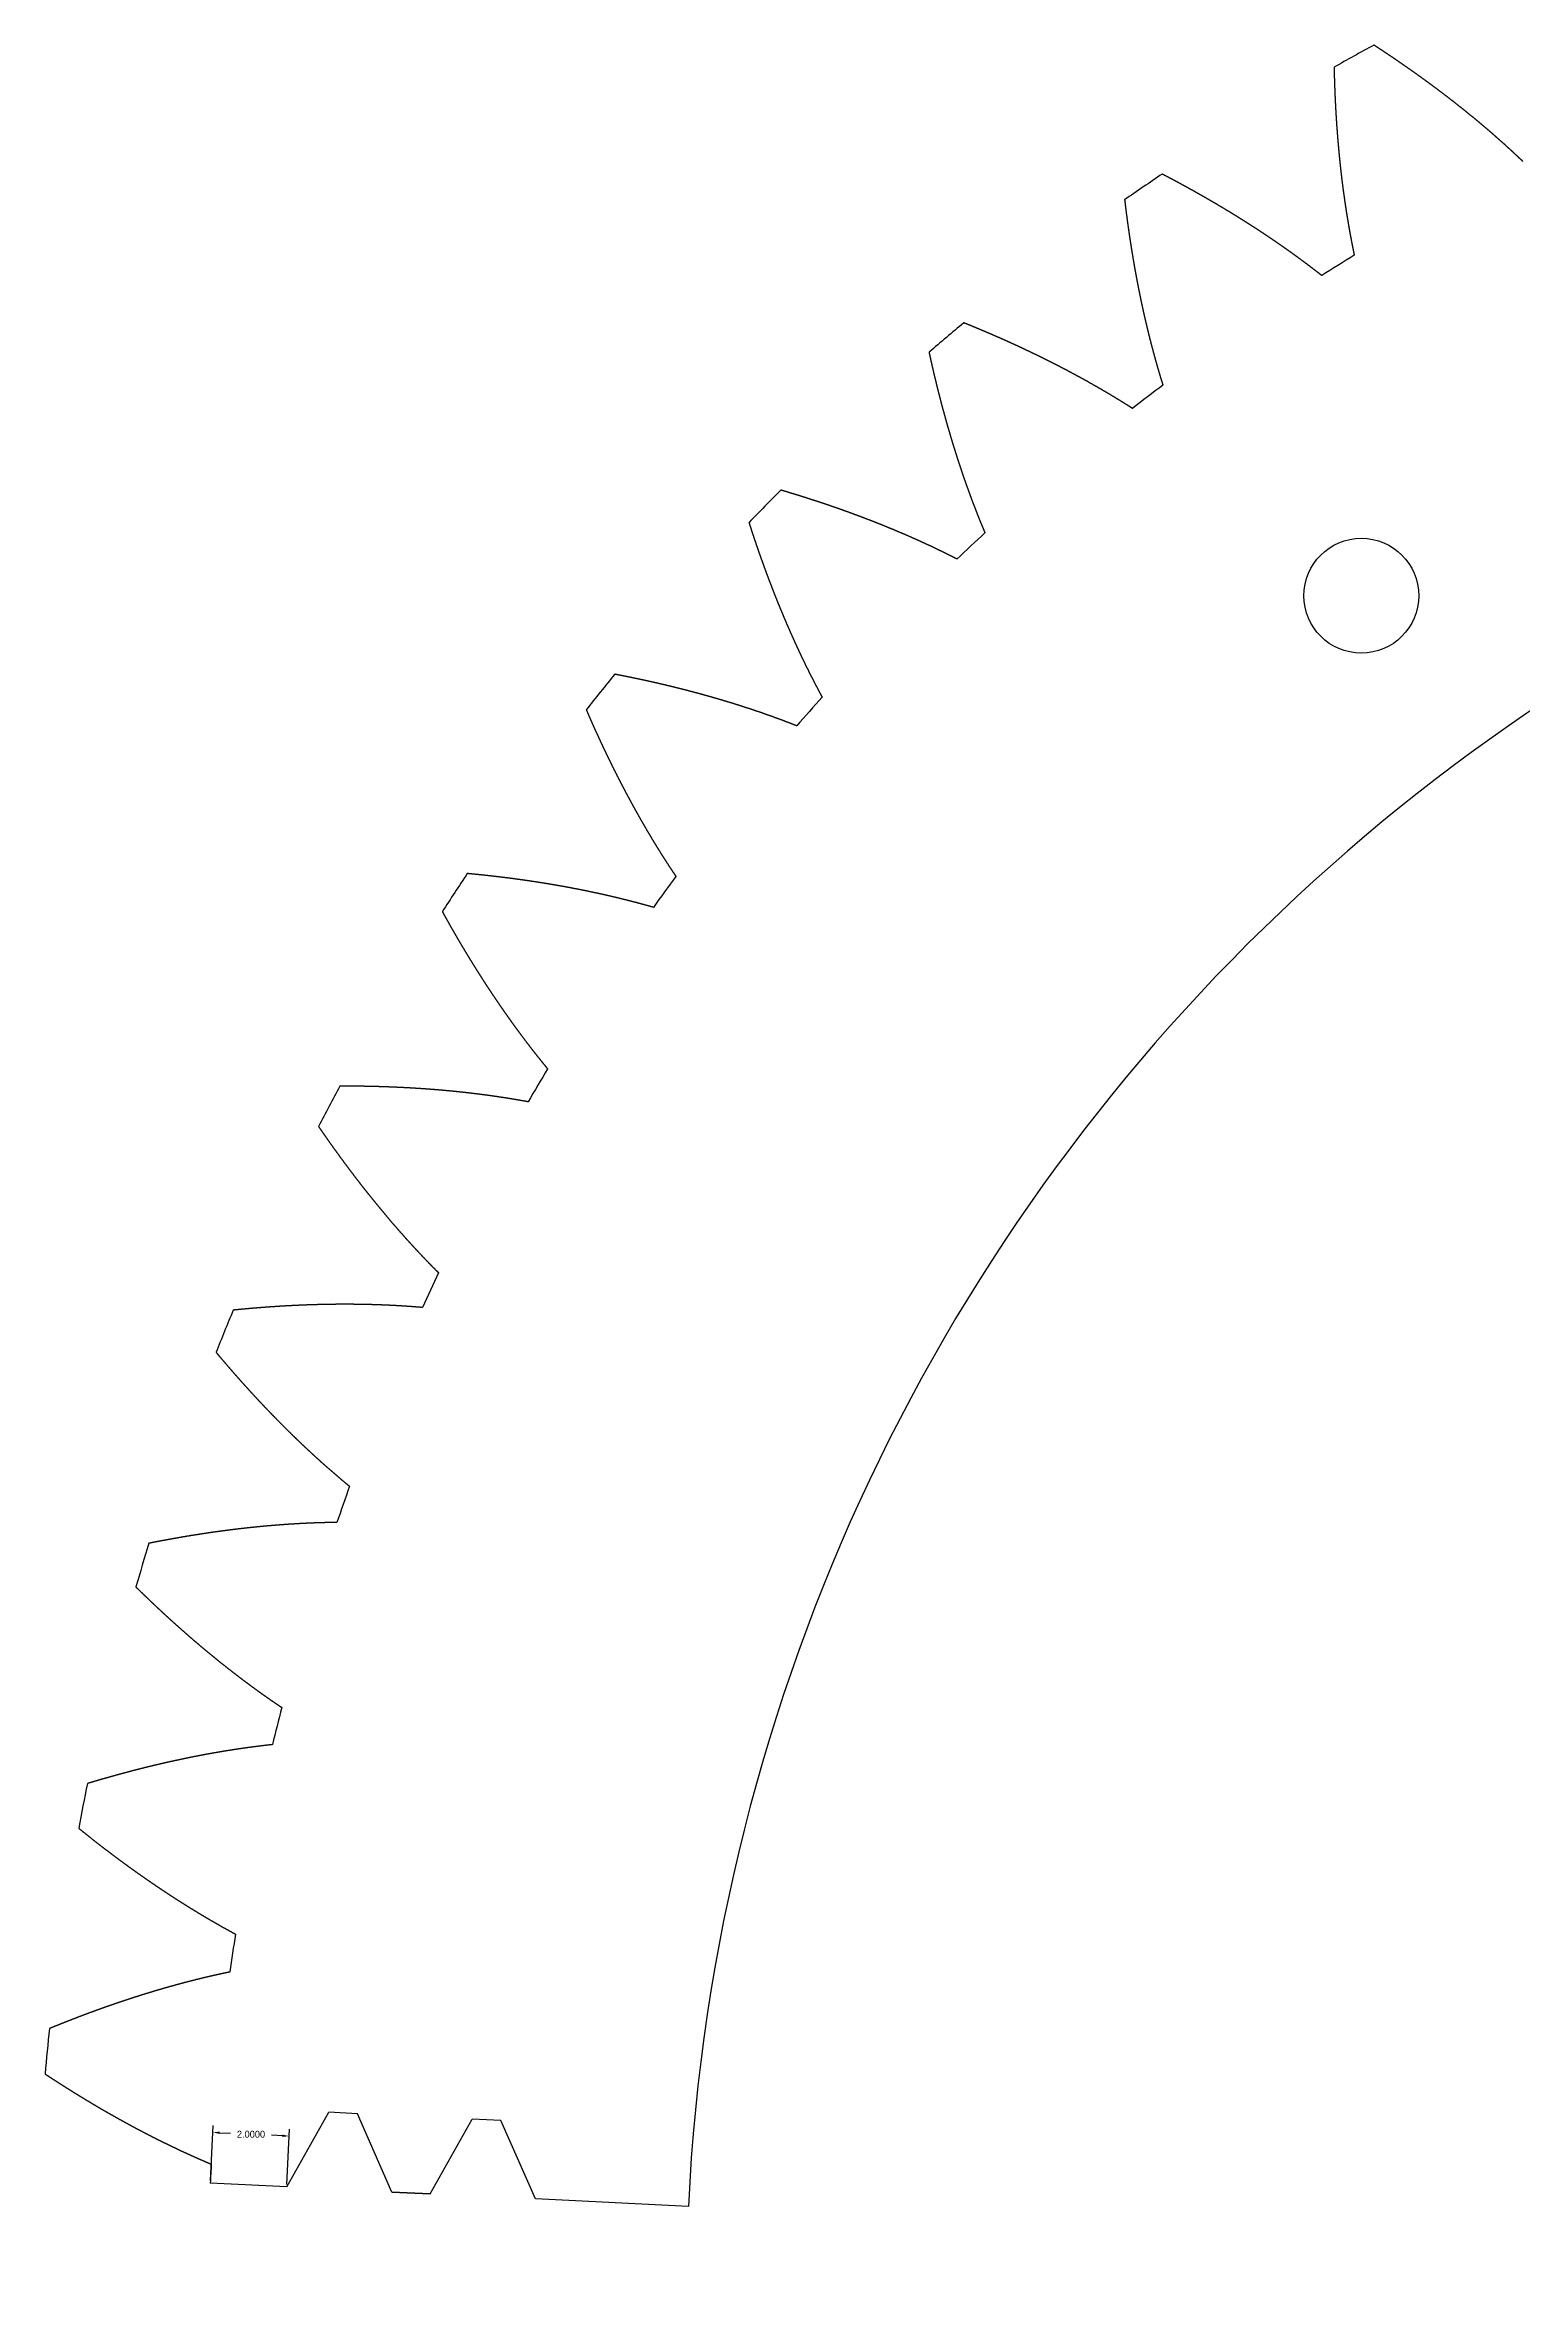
# Model space of a CAD drawing. Header units: millimetres. Extents: x -106 to 415, y -206 to 191.
# Drawn here: x -98.5 to -59.9, y -59.2 to -0.3 of the extents above; entities that cross this region are included whole.
import ezdxf

# ---------------------------------------------------------------- set-up
doc = ezdxf.new("R2010")
doc.units = ezdxf.units.MM
doc.header["$MEASUREMENT"] = 0

msp = doc.modelspace()

# ---------------------------------------------------------------- linework, layer by layer
at = {"linetype": 'Continuous'}
for p, q in [((-94.21606, -56.10515), (-94.14617, -54.66038)), ((-92.22141, -56.2642), (-91.12595, -54.31485)), ((-90.37683, -54.35108), (-91.12595, -54.31485)), ((-89.47462, -56.39706), (-90.37683, -54.35108)), ((-88.47579, -56.44537), (-87.38033, -54.49602)), ((-86.63121, -54.53226), (-87.38033, -54.49602)), ((-85.729, -56.57824), (-86.63121, -54.53226)), ((-93.97508, -54.84887), (-93.69175, -54.86257)), ((-92.33699, -54.9281), (-92.62032, -54.9144)), ((-92.21839, -56.20177), (-92.14851, -54.75701)), ((-92.22141, -56.2642), (-94.21908, -56.16757)), ((-89.47462, -56.39706), (-88.47579, -56.44537)), ((-88.47579, -56.44537), (-89.47462, -56.39706)), ((-88.47579, -56.44537), (-89.47462, -56.39706)), ((-81.73368, -56.77149), (-85.729, -56.57824))]:
    msp.add_line(p, q, dxfattribs=at)
msp.add_circle((-64.15983, -14.71998), 1.5)
for radius, start, end in [(67, 118.5684787, 119.5853676), (67, 124.1069403, 125.1238291), (62.5, 121.387747, 122.3045609), (67, 129.6454018, 130.6622907), (50, 0.0000017, 177.2307675), (62.5, 126.9262085, 127.8430224), (67, 135.1838634, 136.2007522), (62.5, 132.4646701, 133.3814839), (67, 140.7223249, 141.7392137), (62.5, 138.0031316, 138.9199455), (67, 146.2607864, 147.2776753), (62.5, 143.5415932, 144.458407), (67, 151.799248, 152.8161368), (62.5, 149.0800547, 149.9968686), (62.5, 154.6185162, 155.5353301), (67, 157.3377095, 158.3545984), (62.5, 160.1569778, 161.0737916), (67, 162.8761711, 163.8930599), (62.5, 165.6954393, 166.6122532), (67, 168.4146326, 169.4315214), (62.5, 171.2339009, 172.1507147), (67, 173.9530941, 174.969983), (62.5, 176.7723624, 177.2307693)]:
    msp.add_arc((-31.79206, -59.18716), radius, start, end)
for points in [[(-59.93889, -3.38388), (-59.95442, -3.36904), (-59.98553, -3.33939), (-60.03231, -3.295), (-60.09496, -3.23601), (-60.17371, -3.16258), (-60.2529, -3.08946), (-60.33253, -3.01665), (-60.4126, -2.94415), (-60.49311, -2.87197), (-60.57405, -2.80009), (-60.6554, -2.72851), (-60.73718, -2.65724), (-60.81936, -2.58627), (-60.90194, -2.51559), (-60.98493, -2.44522), (-61.06831, -2.37514), (-61.15209, -2.30536), (-61.23625, -2.23587), (-61.3208, -2.16667), (-61.40574, -2.09777), (-61.49105, -2.02915), (-61.57674, -1.96083), (-61.6628, -1.8928), (-61.74923, -1.82505), (-61.83602, -1.75759), (-61.92318, -1.69042), (-62.01069, -1.62353), (-62.09856, -1.55692), (-62.18678, -1.4906), (-62.27535, -1.42456), (-62.36427, -1.35881), (-62.45353, -1.29333), (-62.54313, -1.22814), (-62.63307, -1.16323), (-62.72335, -1.0986), (-62.81395, -1.03424), (-62.9049, -0.97016), (-62.99616, -0.90636), (-63.08776, -0.84284), (-63.17968, -0.7796), (-63.27192, -0.71663), (-63.36447, -0.65394), (-63.45735, -0.59152), (-63.55054, -0.52938), (-63.64404, -0.46751), (-63.71909, -0.41824), (-63.77551, -0.3814), (-63.81319, -0.3569), (-63.83205, -0.34466)], [(-64.87129, -0.92255), (-64.87084, -0.94502), (-64.86991, -0.98996), (-64.86839, -1.05733), (-64.86613, -1.14708), (-64.86291, -1.25915), (-64.8593, -1.3711), (-64.85528, -1.48292), (-64.85086, -1.59463), (-64.84604, -1.7062), (-64.84082, -1.81766), (-64.83519, -1.92898), (-64.82915, -2.04017), (-64.8227, -2.15123), (-64.81584, -2.26216), (-64.80857, -2.37295), (-64.80089, -2.4836), (-64.79278, -2.59412), (-64.78426, -2.70449), (-64.77532, -2.81471), (-64.76596, -2.9248), (-64.75617, -3.03473), (-64.74596, -3.14451), (-64.73531, -3.25415), (-64.72423, -3.36362), (-64.71273, -3.47295), (-64.70078, -3.58211), (-64.6884, -3.69111), (-64.67557, -3.79995), (-64.6623, -3.90863), (-64.64858, -4.01713), (-64.63442, -4.12547), (-64.6198, -4.23363), (-64.60472, -4.34162), (-64.58919, -4.44942), (-64.57319, -4.55705), (-64.55673, -4.66449), (-64.53981, -4.77175), (-64.52241, -4.87882), (-64.50454, -4.9857), (-64.48618, -5.09237), (-64.46734, -5.19885), (-64.44801, -5.30512), (-64.42817, -5.41118), (-64.40785, -5.51703), (-64.38702, -5.62268), (-64.36996, -5.70702), (-64.35694, -5.77018), (-64.34817, -5.81225), (-64.34375, -5.83327)], [(-65.19329, -6.36095), (-65.21018, -6.34768), (-65.244, -6.32117), (-65.29485, -6.28151), (-65.3629, -6.22883), (-65.44837, -6.16335), (-65.53424, -6.09821), (-65.62053, -6.03343), (-65.70723, -5.969), (-65.79432, -5.90492), (-65.88182, -5.84118), (-65.96971, -5.7778), (-66.05797, -5.71475), (-66.14662, -5.65204), (-66.23564, -5.58967), (-66.32503, -5.52763), (-66.41479, -5.46592), (-66.50491, -5.40455), (-66.59539, -5.34351), (-66.68622, -5.2828), (-66.77741, -5.22241), (-66.86895, -5.16235), (-66.96083, -5.10262), (-67.05306, -5.04321), (-67.14562, -4.98412), (-67.23852, -4.92535), (-67.33175, -4.8669), (-67.42531, -4.80877), (-67.5192, -4.75096), (-67.61341, -4.69346), (-67.70794, -4.63628), (-67.80278, -4.57942), (-67.89795, -4.52286), (-67.99342, -4.46662), (-68.08921, -4.41069), (-68.1853, -4.35507), (-68.2817, -4.29976), (-68.3784, -4.24476), (-68.4754, -4.19007), (-68.5727, -4.13568), (-68.67029, -4.08161), (-68.76818, -4.02783), (-68.86635, -3.97437), (-68.96482, -3.92121), (-69.06357, -3.86835), (-69.1626, -3.8158), (-69.24206, -3.77399), (-69.30178, -3.74278), (-69.34165, -3.72203), (-69.36159, -3.71167)], [(-70.34021, -4.38715), (-70.33759, -4.40948), (-70.33233, -4.45412), (-70.32432, -4.52102), (-70.31341, -4.61014), (-70.29939, -4.72137), (-70.28498, -4.83245), (-70.27019, -4.94337), (-70.25501, -5.05412), (-70.23945, -5.16472), (-70.22349, -5.27514), (-70.20714, -5.3854), (-70.1904, -5.4955), (-70.17326, -5.60542), (-70.15573, -5.71516), (-70.1378, -5.82473), (-70.11947, -5.93413), (-70.10074, -6.04334), (-70.08161, -6.15238), (-70.06207, -6.26123), (-70.04213, -6.36989), (-70.02177, -6.47837), (-70.00101, -6.58665), (-69.97983, -6.69474), (-69.95824, -6.80264), (-69.93624, -6.91034), (-69.91381, -7.01784), (-69.89096, -7.12514), (-69.86769, -7.23224), (-69.844, -7.33912), (-69.81987, -7.4458), (-69.79532, -7.55226), (-69.77033, -7.65851), (-69.7449, -7.76453), (-69.71903, -7.87034), (-69.69272, -7.97592), (-69.66597, -8.08127), (-69.63877, -8.18639), (-69.61112, -8.29129), (-69.58302, -8.39594), (-69.55445, -8.50035), (-69.52542, -8.60451), (-69.49592, -8.70842), (-69.46595, -8.81207), (-69.4355, -8.91546), (-69.40457, -9.0186), (-69.37945, -9.1009), (-69.3604, -9.16252), (-69.3476, -9.20354), (-69.34118, -9.22404)], [(-70.13582, -9.83125), (-70.15391, -9.81967), (-70.19014, -9.79654), (-70.24458, -9.76197), (-70.31739, -9.71612), (-70.40878, -9.65918), (-70.50055, -9.60264), (-70.59268, -9.54649), (-70.68519, -9.49072), (-70.77807, -9.43535), (-70.87131, -9.38036), (-70.9649, -9.32575), (-71.05884, -9.27151), (-71.15313, -9.21765), (-71.24775, -9.16417), (-71.34271, -9.11104), (-71.438, -9.05829), (-71.53363, -9.0059), (-71.62958, -8.95388), (-71.72585, -8.90221), (-71.82244, -8.85091), (-71.91935, -8.79997), (-72.01656, -8.74938), (-72.11409, -8.69915), (-72.21193, -8.64927), (-72.31006, -8.59974), (-72.4085, -8.55056), (-72.50723, -8.50174), (-72.60626, -8.45325), (-72.70558, -8.40512), (-72.80519, -8.35733), (-72.90508, -8.30988), (-73.00526, -8.26278), (-73.10572, -8.21601), (-73.20645, -8.16959), (-73.30746, -8.1235), (-73.40875, -8.07776), (-73.51031, -8.03235), (-73.61213, -7.98727), (-73.71423, -7.94253), (-73.81658, -7.89812), (-73.9192, -7.85405), (-74.02208, -7.81031), (-74.12522, -7.7669), (-74.22861, -7.72382), (-74.33225, -7.68107), (-74.41537, -7.64713), (-74.47782, -7.62182), (-74.51951, -7.60502), (-74.54036, -7.59663)], [(-75.44921, -8.36341), (-75.44446, -8.38538), (-75.43491, -8.4293), (-75.42048, -8.49512), (-75.40102, -8.58277), (-75.37633, -8.69213), (-75.35127, -8.8013), (-75.32584, -8.91027), (-75.30005, -9.01905), (-75.27388, -9.12762), (-75.24734, -9.23599), (-75.22042, -9.34416), (-75.19313, -9.45212), (-75.16547, -9.55988), (-75.13743, -9.66742), (-75.10901, -9.77475), (-75.0802, -9.88186), (-75.05102, -9.98876), (-75.02145, -10.09544), (-74.9915, -10.20189), (-74.96116, -10.30812), (-74.93044, -10.41413), (-74.89932, -10.5199), (-74.86781, -10.62545), (-74.83591, -10.73076), (-74.80361, -10.83583), (-74.77091, -10.94067), (-74.73781, -11.04526), (-74.70432, -11.14961), (-74.67042, -11.25371), (-74.63611, -11.35756), (-74.60139, -11.46115), (-74.56626, -11.56449), (-74.53072, -11.66757), (-74.49476, -11.77038), (-74.45839, -11.87293), (-74.42159, -11.97521), (-74.38437, -12.07722), (-74.34673, -12.17895), (-74.30866, -12.2804), (-74.27015, -12.38157), (-74.2312, -12.48244), (-74.19181, -12.58302), (-74.15197, -12.68329), (-74.11168, -12.78327), (-74.07095, -12.88294), (-74.038, -12.96243), (-74.01309, -13.02192), (-73.9964, -13.06151), (-73.98803, -13.0813)], [(-74.72035, -13.76237), (-74.73948, -13.75259), (-74.77776, -13.73307), (-74.83529, -13.70391), (-74.91219, -13.6653), (-75.00864, -13.61745), (-75.10544, -13.57003), (-75.20256, -13.52303), (-75.30002, -13.47645), (-75.39781, -13.4303), (-75.49592, -13.38457), (-75.59435, -13.33924), (-75.69308, -13.29433), (-75.79213, -13.24982), (-75.89147, -13.20571), (-75.99112, -13.16201), (-76.09106, -13.1187), (-76.19129, -13.07578), (-76.29181, -13.03326), (-76.39262, -12.99113), (-76.49371, -12.94939), (-76.59508, -12.90804), (-76.69673, -12.86707), (-76.79865, -12.82648), (-76.90084, -12.78628), (-77.0033, -12.74645), (-77.10602, -12.70701), (-77.20901, -12.66793), (-77.31225, -12.62924), (-77.41575, -12.59091), (-77.51951, -12.55296), (-77.62351, -12.51537), (-77.72777, -12.47816), (-77.83227, -12.44131), (-77.93702, -12.40482), (-78.04201, -12.3687), (-78.14724, -12.33294), (-78.2527, -12.29755), (-78.3584, -12.26251), (-78.46434, -12.22783), (-78.5705, -12.19351), (-78.6769, -12.15955), (-78.78352, -12.12594), (-78.89036, -12.09269), (-78.99743, -12.05979), (-79.10471, -12.02724), (-79.19072, -12.00148), (-79.25532, -11.98232), (-79.29844, -11.96961), (-79.32, -11.96328)], [(-80.15061, -12.8142), (-80.14375, -12.83561), (-80.13001, -12.8784), (-80.10929, -12.94252), (-80.08146, -13.02788), (-80.04633, -13.13435), (-80.01085, -13.24059), (-79.97503, -13.3466), (-79.93886, -13.45238), (-79.90233, -13.55792), (-79.86546, -13.66322), (-79.82823, -13.76829), (-79.79065, -13.87311), (-79.75271, -13.97769), (-79.71442, -14.08202), (-79.67577, -14.18611), (-79.63677, -14.28994), (-79.5974, -14.39353), (-79.55768, -14.49685), (-79.51759, -14.59992), (-79.47714, -14.70273), (-79.43633, -14.80527), (-79.39515, -14.90755), (-79.3536, -15.00956), (-79.31168, -15.1113), (-79.26939, -15.21277), (-79.22673, -15.31396), (-79.18369, -15.41487), (-79.14028, -15.5155), (-79.09649, -15.61584), (-79.05232, -15.71589), (-79.00776, -15.81565), (-78.96283, -15.91512), (-78.9175, -16.01428), (-78.87179, -16.11315), (-78.82569, -16.21171), (-78.77919, -16.30996), (-78.7323, -16.4079), (-78.68502, -16.50552), (-78.63733, -16.60282), (-78.58924, -16.6998), (-78.54073, -16.79644), (-78.49182, -16.89275), (-78.44249, -16.98871), (-78.39274, -17.08433), (-78.34258, -17.1796), (-78.30211, -17.25555), (-78.27158, -17.31235), (-78.25114, -17.35015), (-78.2409, -17.36903)], [(-78.90407, -18.1176), (-78.92405, -18.10971), (-78.96404, -18.09398), (-79.02411, -18.07052), (-79.10438, -18.0395), (-79.205, -18.00119), (-79.30592, -17.96333), (-79.40713, -17.92592), (-79.50863, -17.88897), (-79.61042, -17.85247), (-79.71248, -17.81642), (-79.81482, -17.78081), (-79.91743, -17.74563), (-80.02031, -17.71089), (-80.12345, -17.67658), (-80.22685, -17.64269), (-80.3305, -17.60923), (-80.43441, -17.57619), (-80.53856, -17.54357), (-80.64297, -17.51136), (-80.74762, -17.47958), (-80.8525, -17.4482), (-80.95763, -17.41723), (-81.06299, -17.38668), (-81.16859, -17.35652), (-81.27441, -17.32677), (-81.38046, -17.29742), (-81.48674, -17.26847), (-81.59323, -17.23992), (-81.69995, -17.21176), (-81.80689, -17.184), (-81.91403, -17.15663), (-82.0214, -17.12965), (-82.12897, -17.10306), (-82.23675, -17.07685), (-82.34473, -17.05103), (-82.45292, -17.0256), (-82.56131, -17.00054), (-82.6699, -16.97587), (-82.77868, -16.95158), (-82.88767, -16.92766), (-82.99684, -16.90413), (-83.10621, -16.88097), (-83.21576, -16.85818), (-83.3255, -16.83577), (-83.43543, -16.81373), (-83.52352, -16.79639), (-83.58967, -16.78355), (-83.63381, -16.77507), (-83.65589, -16.77085)], [(-84.40049, -17.69796), (-84.3916, -17.71861), (-84.37379, -17.75987), (-84.34698, -17.82169), (-84.31104, -17.90397), (-84.2658, -18.00655), (-84.22023, -18.10887), (-84.17435, -18.21093), (-84.12813, -18.31272), (-84.08159, -18.41424), (-84.03472, -18.5155), (-83.98753, -18.61648), (-83.94001, -18.71719), (-83.89216, -18.81762), (-83.84397, -18.91777), (-83.79546, -19.01764), (-83.74662, -19.11722), (-83.69744, -19.21652), (-83.64793, -19.31553), (-83.59808, -19.41425), (-83.5479, -19.51267), (-83.49738, -19.6108), (-83.44652, -19.70863), (-83.39531, -19.80615), (-83.34377, -19.90337), (-83.29189, -20.00028), (-83.23966, -20.09688), (-83.18708, -20.19317), (-83.13416, -20.28913), (-83.08089, -20.38478), (-83.02727, -20.4801), (-82.9733, -20.5751), (-82.91897, -20.66976), (-82.86429, -20.76409), (-82.80925, -20.85808), (-82.75385, -20.95173), (-82.69809, -21.04504), (-82.64196, -21.13799), (-82.58547, -21.2306), (-82.52862, -21.32284), (-82.47139, -21.41473), (-82.41379, -21.50624), (-82.35581, -21.59737), (-82.29744, -21.68812), (-82.2387, -21.77849), (-82.17957, -21.86848), (-82.13197, -21.94017), (-82.0961, -21.99376), (-82.0721, -22.02941), (-82.06009, -22.04722)], [(-82.64792, -22.8563), (-82.66857, -22.85037), (-82.70989, -22.83857), (-82.77194, -22.82101), (-82.85483, -22.79789), (-82.95868, -22.76947), (-83.06278, -22.74152), (-83.16713, -22.71406), (-83.27172, -22.68708), (-83.37655, -22.66057), (-83.48162, -22.63454), (-83.58692, -22.60897), (-83.69245, -22.58387), (-83.7982, -22.55922), (-83.90417, -22.53502), (-84.01036, -22.51127), (-84.11675, -22.48797), (-84.22336, -22.46511), (-84.33018, -22.44269), (-84.43721, -22.42071), (-84.54444, -22.39917), (-84.65186, -22.37807), (-84.75949, -22.35739), (-84.86731, -22.33715), (-84.97532, -22.31732), (-85.08352, -22.29793), (-85.19191, -22.27895), (-85.30048, -22.26039), (-85.40924, -22.24225), (-85.51817, -22.22452), (-85.62729, -22.20721), (-85.73658, -22.19031), (-85.84604, -22.17382), (-85.95568, -22.15773), (-86.06548, -22.14205), (-86.17545, -22.12677), (-86.28559, -22.1119), (-86.39589, -22.09742), (-86.50636, -22.08335), (-86.61698, -22.06967), (-86.72776, -22.05638), (-86.8387, -22.04349), (-86.94979, -22.031), (-87.06103, -22.01889), (-87.17242, -22.00718), (-87.28397, -21.99585), (-87.37332, -21.98709), (-87.4404, -21.9807), (-87.48515, -21.97651), (-87.50753, -21.97444)], [(-88.15918, -22.96909), (-88.14834, -22.98878), (-88.12663, -23.02814), (-88.09398, -23.08708), (-88.05027, -23.16551), (-87.99533, -23.26324), (-87.94011, -23.36069), (-87.88458, -23.45784), (-87.82876, -23.55469), (-87.77264, -23.65125), (-87.71622, -23.74751), (-87.6595, -23.84347), (-87.60248, -23.93912), (-87.54516, -24.03446), (-87.48753, -24.12949), (-87.42961, -24.22421), (-87.37138, -24.31862), (-87.31285, -24.41271), (-87.25401, -24.50648), (-87.19487, -24.59992), (-87.13542, -24.69305), (-87.07567, -24.78584), (-87.0156, -24.8783), (-86.95523, -24.97043), (-86.89454, -25.06222), (-86.83355, -25.15367), (-86.77224, -25.24478), (-86.71062, -25.33554), (-86.64868, -25.42595), (-86.58643, -25.51601), (-86.52386, -25.60571), (-86.46097, -25.69506), (-86.39776, -25.78404), (-86.33422, -25.87265), (-86.27037, -25.96088), (-86.20619, -26.04875), (-86.14168, -26.13624), (-86.07685, -26.22334), (-86.01169, -26.31006), (-85.9462, -26.39639), (-85.88037, -26.48232), (-85.8142, -26.56785), (-85.74769, -26.65296), (-85.68085, -26.73766), (-85.61365, -26.82193), (-85.54612, -26.9058), (-85.49182, -26.97255), (-85.45094, -27.02243), (-85.42362, -27.0556), (-85.40994, -27.07216)], [(-85.91694, -27.9342), (-85.93806, -27.9303), (-85.98033, -27.92254), (-86.04379, -27.91105), (-86.12852, -27.89604), (-86.23463, -27.87777), (-86.34095, -27.86), (-86.44746, -27.84274), (-86.55416, -27.82598), (-86.66106, -27.80972), (-86.76815, -27.79394), (-86.87543, -27.77866), (-86.98289, -27.76385), (-87.09052, -27.74953), (-87.19833, -27.73567), (-87.30632, -27.72228), (-87.41447, -27.70935), (-87.52279, -27.69689), (-87.63127, -27.68489), (-87.73991, -27.67334), (-87.84872, -27.66225), (-87.95768, -27.65161), (-88.0668, -27.64142), (-88.17607, -27.63168), (-88.28549, -27.62237), (-88.39506, -27.61351), (-88.50477, -27.60508), (-88.61463, -27.59709), (-88.72463, -27.58953), (-88.83477, -27.5824), (-88.94504, -27.5757), (-89.05546, -27.56942), (-89.166, -27.56357), (-89.27668, -27.55814), (-89.38748, -27.55313), (-89.49842, -27.54854), (-89.60948, -27.54436), (-89.72066, -27.5406), (-89.83197, -27.53725), (-89.94339, -27.53431), (-90.05494, -27.53178), (-90.1666, -27.52966), (-90.27838, -27.52794), (-90.39027, -27.52663), (-90.50227, -27.52572), (-90.61439, -27.52521), (-90.70417, -27.52512), (-90.77155, -27.52523), (-90.8165, -27.52539), (-90.83898, -27.52548)], [(-91.39158, -28.57838), (-91.37889, -28.59694), (-91.35349, -28.63401), (-91.3153, -28.68953), (-91.26422, -28.76337), (-91.20012, -28.85535), (-91.13574, -28.94701), (-91.0711, -29.03835), (-91.00619, -29.12936), (-90.94101, -29.22005), (-90.87556, -29.31042), (-90.80985, -29.40045), (-90.74386, -29.49015), (-90.6776, -29.57952), (-90.61108, -29.66854), (-90.54428, -29.75723), (-90.47722, -29.84558), (-90.40988, -29.93358), (-90.34226, -30.02123), (-90.27438, -30.10853), (-90.20622, -30.19548), (-90.13779, -30.28207), (-90.06908, -30.36831), (-90.0001, -30.45418), (-89.93084, -30.53968), (-89.8613, -30.62482), (-89.79148, -30.70958), (-89.72139, -30.79398), (-89.65102, -30.87799), (-89.58036, -30.96162), (-89.50943, -31.04487), (-89.43821, -31.12772), (-89.3667, -31.21018), (-89.29492, -31.29225), (-89.22284, -31.37391), (-89.15048, -31.45517), (-89.07783, -31.53603), (-89.0049, -31.61647), (-88.93167, -31.6965), (-88.85815, -31.7761), (-88.78434, -31.85527), (-88.71022, -31.93401), (-88.63581, -32.01231), (-88.5611, -32.09016), (-88.48609, -32.16756), (-88.41078, -32.24451), (-88.35029, -32.30571), (-88.30478, -32.35142), (-88.27439, -32.38179), (-88.25918, -32.39696)], [(-88.68061, -33.3039), (-88.70201, -33.30206), (-88.74483, -33.29842), (-88.8091, -33.29311), (-88.89489, -33.28634), (-89.00227, -33.2784), (-89.1098, -33.27098), (-89.21748, -33.26407), (-89.3253, -33.25769), (-89.43327, -33.25182), (-89.54139, -33.24646), (-89.64964, -33.2416), (-89.75802, -33.23723), (-89.86654, -33.23336), (-89.97518, -33.22997), (-90.08395, -33.22707), (-90.19285, -33.22464), (-90.30186, -33.22269), (-90.411, -33.22121), (-90.52025, -33.22021), (-90.62962, -33.21967), (-90.7391, -33.2196), (-90.84869, -33.21998), (-90.95839, -33.22083), (-91.0682, -33.22213), (-91.17811, -33.22388), (-91.28813, -33.22608), (-91.39824, -33.22873), (-91.50846, -33.23182), (-91.61877, -33.23535), (-91.72918, -33.23933), (-91.83968, -33.24374), (-91.95027, -33.24858), (-92.06096, -33.25386), (-92.17173, -33.25957), (-92.28259, -33.26571), (-92.39353, -33.27227), (-92.50456, -33.27926), (-92.61567, -33.28667), (-92.72686, -33.29449), (-92.83813, -33.30274), (-92.94948, -33.31141), (-93.0609, -33.32049), (-93.17239, -33.32998), (-93.28396, -33.33988), (-93.3956, -33.35019), (-93.48497, -33.35877), (-93.55203, -33.36538), (-93.59675, -33.36987), (-93.61912, -33.37214)], [(-94.06752, -34.47346), (-94.0531, -34.4907), (-94.02424, -34.52515), (-93.98087, -34.57673), (-93.92291, -34.64529), (-93.85022, -34.73065), (-93.7773, -34.81567), (-93.70414, -34.90034), (-93.63075, -34.98467), (-93.55712, -35.06865), (-93.48326, -35.15227), (-93.40916, -35.23554), (-93.33483, -35.31846), (-93.26026, -35.40101), (-93.18545, -35.4832), (-93.1104, -35.56503), (-93.03512, -35.64649), (-92.9596, -35.72758), (-92.88385, -35.8083), (-92.80786, -35.88864), (-92.73162, -35.9686), (-92.65515, -36.04819), (-92.57844, -36.12739), (-92.50149, -36.2062), (-92.4243, -36.28462), (-92.34687, -36.36265), (-92.2692, -36.44028), (-92.19129, -36.51751), (-92.11314, -36.59434), (-92.03474, -36.67076), (-91.9561, -36.74677), (-91.87722, -36.82237), (-91.79809, -36.89754), (-91.71872, -36.9723), (-91.6391, -37.04662), (-91.55923, -37.12052), (-91.47912, -37.19399), (-91.39876, -37.26701), (-91.31815, -37.3396), (-91.23729, -37.41174), (-91.15618, -37.48342), (-91.07482, -37.55464), (-90.9932, -37.62539), (-90.91132, -37.69566), (-90.82919, -37.76546), (-90.7468, -37.83478), (-90.68069, -37.88986), (-90.63098, -37.93096), (-90.5978, -37.95826), (-90.5812, -37.97189)], [(-90.91313, -38.91527), (-90.93461, -38.9155), (-90.97758, -38.91601), (-91.04206, -38.91693), (-91.1281, -38.91847), (-91.23575, -38.92093), (-91.34349, -38.92392), (-91.45133, -38.92745), (-91.55927, -38.9315), (-91.66731, -38.93607), (-91.77543, -38.94117), (-91.88365, -38.94678), (-91.99195, -38.9529), (-92.10033, -38.95952), (-92.20879, -38.96663), (-92.31734, -38.97424), (-92.42596, -38.98233), (-92.53465, -38.99091), (-92.64342, -38.99997), (-92.75226, -39.00952), (-92.86117, -39.01954), (-92.97015, -39.03003), (-93.07919, -39.041), (-93.1883, -39.05243), (-93.29747, -39.06432), (-93.4067, -39.07667), (-93.51598, -39.08948), (-93.62533, -39.10274), (-93.73473, -39.11645), (-93.84419, -39.13062), (-93.9537, -39.14523), (-94.06326, -39.16028), (-94.17287, -39.17578), (-94.28252, -39.19172), (-94.39223, -39.20809), (-94.50198, -39.2249), (-94.61177, -39.24214), (-94.72161, -39.25981), (-94.83148, -39.2779), (-94.9414, -39.29643), (-95.05135, -39.31538), (-95.16134, -39.33475), (-95.27137, -39.35454), (-95.38143, -39.37475), (-95.49152, -39.39537), (-95.60164, -39.41641), (-95.68977, -39.43357), (-95.75588, -39.44663), (-95.79995, -39.45541), (-95.82199, -39.45983)], [(-96.16201, -40.59928), (-96.146, -40.61505), (-96.11394, -40.64655), (-96.0658, -40.6937), (-96.00149, -40.75635), (-95.9209, -40.8343), (-95.84012, -40.91188), (-95.75913, -40.9891), (-95.67794, -41.06595), (-95.59656, -41.14243), (-95.51497, -41.21853), (-95.43318, -41.29426), (-95.35118, -41.36962), (-95.26899, -41.44459), (-95.1866, -41.51918), (-95.10401, -41.59338), (-95.02122, -41.66719), (-94.93823, -41.74062), (-94.85504, -41.81365), (-94.77164, -41.88628), (-94.68805, -41.95851), (-94.60425, -42.03034), (-94.52026, -42.10177), (-94.43606, -42.17279), (-94.35166, -42.24339), (-94.26706, -42.31358), (-94.18226, -42.38336), (-94.09726, -42.45271), (-94.01206, -42.52164), (-93.92665, -42.59013), (-93.84105, -42.6582), (-93.75523, -42.72583), (-93.66922, -42.79302), (-93.583, -42.85976), (-93.49658, -42.92606), (-93.40996, -42.9919), (-93.32313, -43.05729), (-93.23609, -43.12222), (-93.14886, -43.18669), (-93.06141, -43.25068), (-92.97376, -43.3142), (-92.8859, -43.37724), (-92.79784, -43.43978), (-92.70956, -43.50182), (-92.62107, -43.56337), (-92.53238, -43.62442), (-92.46126, -43.67286), (-92.40782, -43.70897), (-92.37216, -43.73294), (-92.35432, -43.7449)], [(-92.59365, -44.71592), (-92.61501, -44.71822), (-92.65773, -44.72287), (-92.72182, -44.73001), (-92.80731, -44.73985), (-92.91421, -44.75268), (-93.02117, -44.76606), (-93.12817, -44.77998), (-93.23521, -44.79443), (-93.3423, -44.80941), (-93.44943, -44.82492), (-93.55659, -44.84095), (-93.6638, -44.85749), (-93.77104, -44.87453), (-93.87831, -44.89208), (-93.98561, -44.91013), (-94.09294, -44.92867), (-94.2003, -44.9477), (-94.30769, -44.96722), (-94.4151, -44.98722), (-94.52253, -45.00771), (-94.62999, -45.02867), (-94.73746, -45.05011), (-94.84496, -45.07201), (-94.95247, -45.09439), (-95.06, -45.11722), (-95.16754, -45.14052), (-95.2751, -45.16427), (-95.38266, -45.18848), (-95.49024, -45.21314), (-95.59783, -45.23825), (-95.70543, -45.26381), (-95.81303, -45.28982), (-95.92063, -45.31626), (-96.02825, -45.34315), (-96.13586, -45.37047), (-96.24348, -45.39822), (-96.35109, -45.42641), (-96.45871, -45.45503), (-96.56633, -45.48407), (-96.67394, -45.51355), (-96.78155, -45.54344), (-96.88915, -45.57376), (-96.99674, -45.6045), (-97.10433, -45.63565), (-97.21191, -45.66722), (-97.29797, -45.69281), (-97.3625, -45.71218), (-97.40553, -45.72518), (-97.42704, -45.7317)], [(-97.6555, -46.89865), (-97.63803, -46.9128), (-97.60309, -46.94107), (-97.55062, -46.98335), (-97.48056, -47.0395), (-97.39283, -47.1093), (-97.30494, -47.17873), (-97.21687, -47.24777), (-97.12865, -47.31642), (-97.04026, -47.38469), (-96.95171, -47.45257), (-96.86299, -47.52005), (-96.77411, -47.58714), (-96.68507, -47.65382), (-96.59586, -47.72011), (-96.50649, -47.786), (-96.41696, -47.85148), (-96.32727, -47.91655), (-96.23742, -47.98121), (-96.14741, -48.04545), (-96.05723, -48.10928), (-95.9669, -48.17269), (-95.8764, -48.23568), (-95.78574, -48.29823), (-95.69492, -48.36037), (-95.60394, -48.42206), (-95.51281, -48.48333), (-95.42151, -48.54415), (-95.33005, -48.60453), (-95.23843, -48.66447), (-95.14665, -48.72395), (-95.05471, -48.78299), (-94.96262, -48.84156), (-94.87036, -48.89967), (-94.77794, -48.95731), (-94.68537, -49.01449), (-94.59263, -49.0712), (-94.49974, -49.12742), (-94.40669, -49.18317), (-94.31348, -49.23843), (-94.2201, -49.29319), (-94.12657, -49.34745), (-94.03288, -49.4012), (-93.93903, -49.45443), (-93.84501, -49.50715), (-93.75084, -49.55936), (-93.67538, -49.60071), (-93.61871, -49.63149), (-93.5809, -49.65191), (-93.56198, -49.66209)], [(-93.70648, -50.65167), (-93.72752, -50.65602), (-93.76959, -50.66478), (-93.83269, -50.67807), (-93.91683, -50.69611), (-94.022, -50.71921), (-94.12716, -50.74284), (-94.23232, -50.76702), (-94.33747, -50.79174), (-94.44261, -50.81698), (-94.54774, -50.84276), (-94.65286, -50.86906), (-94.75797, -50.89587), (-94.86306, -50.92319), (-94.96814, -50.951), (-95.0732, -50.97932), (-95.17824, -51.00813), (-95.28326, -51.03744), (-95.38826, -51.06723), (-95.49324, -51.09751), (-95.5982, -51.12827), (-95.70313, -51.1595), (-95.80803, -51.19121), (-95.91291, -51.22339), (-96.01776, -51.25603), (-96.12259, -51.28914), (-96.22738, -51.32271), (-96.33214, -51.35673), (-96.43687, -51.39121), (-96.54156, -51.42614), (-96.64623, -51.46152), (-96.75085, -51.49734), (-96.85544, -51.53361), (-96.95999, -51.57032), (-97.06451, -51.60746), (-97.16898, -51.64504), (-97.27342, -51.68305), (-97.37781, -51.7215), (-97.48217, -51.76037), (-97.58648, -51.79966), (-97.69074, -51.83938), (-97.79496, -51.87953), (-97.89913, -51.92009), (-98.00326, -51.96106), (-98.10734, -52.00246), (-98.21137, -52.04426), (-98.29455, -52.07803), (-98.35692, -52.10355), (-98.39849, -52.12064), (-98.41927, -52.1292)], [(-98.53404, -53.31276), (-98.51529, -53.32516), (-98.47778, -53.34992), (-98.42147, -53.38694), (-98.34633, -53.43606), (-98.25226, -53.49707), (-98.15808, -53.55769), (-98.06377, -53.61791), (-97.96933, -53.67773), (-97.87476, -53.73715), (-97.78007, -53.79616), (-97.68525, -53.85477), (-97.59031, -53.91296), (-97.49525, -53.97074), (-97.40006, -54.02811), (-97.30475, -54.08507), (-97.20932, -54.1416), (-97.11377, -54.19771), (-97.0181, -54.2534), (-96.9223, -54.30865), (-96.82639, -54.36348), (-96.73035, -54.41787), (-96.6342, -54.47183), (-96.53793, -54.52535), (-96.44154, -54.57842), (-96.34503, -54.63105), (-96.2484, -54.68323), (-96.15166, -54.73496), (-96.0548, -54.78624), (-95.95783, -54.83705), (-95.86073, -54.8874), (-95.76353, -54.93728), (-95.66621, -54.98669), (-95.56877, -55.03563), (-95.47123, -55.08409), (-95.37356, -55.13206), (-95.27579, -55.17955), (-95.1779, -55.22655), (-95.07991, -55.27305), (-94.98179, -55.31906), (-94.88357, -55.36455), (-94.78524, -55.40953), (-94.6868, -55.45399), (-94.58825, -55.49792), (-94.48958, -55.54132), (-94.39081, -55.58419), (-94.31171, -55.61806), (-94.25233, -55.64323), (-94.21273, -55.6599), (-94.19292, -55.66821)]]:
    msp.add_open_spline(points, degree=5)
for points in [[(-93.97363, -54.8189), (-93.97653, -54.87883), (-94.15487, -54.84017)], [(-92.33554, -54.89814), (-92.33844, -54.95807), (-92.1572, -54.9368)]]:
    msp.add_solid(points, dxfattribs=at)

# ---------------------------------------------------------------- texts
at = {"linetype": 'Continuous', "insert": (-93.15604, -54.88849), "char_height": 0.18, "attachment_point": 5}
msp.add_mtext('\\A1;2.0000', dxfattribs=at)

doc.saveas('drawing.dxf')
